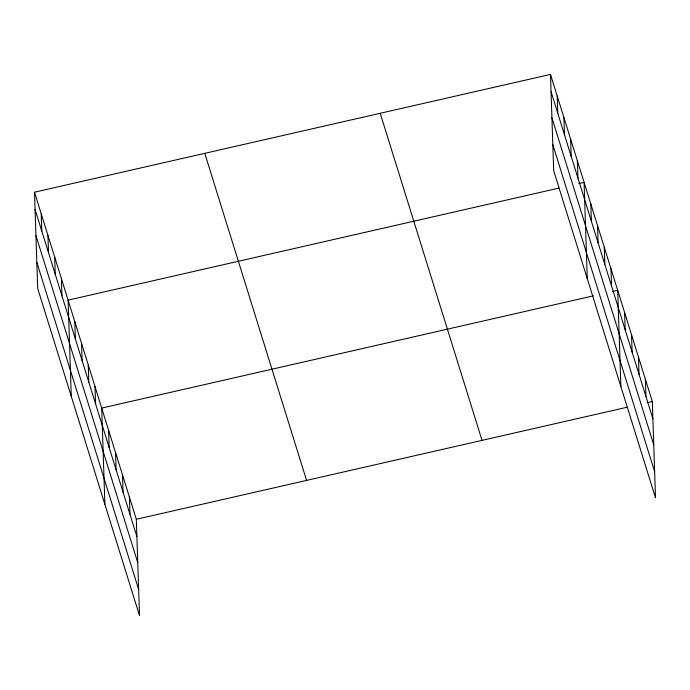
<?xml version="1.0" encoding="UTF-8"?>
<svg xmlns="http://www.w3.org/2000/svg" width="690" height="690" viewBox="0 0 690 690"><rect width="100%" height="100%" fill="white"/><g stroke="black" fill="none" stroke-linecap="round" stroke-linejoin="round"><path stroke-width="1.03" d="M34.5 192.2L136.318 519.277L139.509 615.584L37.691 288.506L34.5 192.2L550.491 74.416L652.309 401.494L655.5 497.8L553.682 170.723L550.491 74.416M558.866 188.111L68.103 300.133L71.294 396.44M578.832 183.557L584.085 182.358L587.285 278.656M593.512 295.812L101.697 408.075L104.897 504.373M612.435 291.49L617.688 290.292L620.879 386.598M136.318 519.277L627.081 407.255M647.048 402.693L652.309 401.494M551.06 91.692L652.878 418.77M551.922 117.774L653.741 444.852M552.819 144.641L654.638 471.719M380.216 113.289L482.025 440.367M204.775 153.335L306.593 480.413M35.069 209.475L136.887 536.553M35.94 235.557L137.758 562.635M36.829 262.424L138.647 589.502M645.383 379.259L645.952 396.534M638.457 357.015L639.035 374.291M631.531 334.771L632.109 352.047M624.614 312.536L625.183 329.811M610.969 268.703L611.538 285.979M604.25 247.115L604.82 264.391M597.531 225.527L598.101 242.802M590.804 203.938L591.382 221.214M577.366 160.77L577.944 178.046M570.647 139.182L571.216 156.458M563.928 117.593L564.498 134.869M557.21 96.005L557.779 113.281M129.392 497.033L129.97 514.309M122.466 474.798L123.044 492.074M115.549 452.554L116.118 469.83M108.623 430.31L109.192 447.586M94.979 386.486L95.556 403.762M88.26 364.898L88.829 382.174M81.541 343.31L82.11 360.585M74.822 321.721L75.391 338.997M61.384 278.544L61.953 295.82M54.657 256.956L55.235 274.24M47.938 235.376L48.516 252.652M41.219 213.788L41.797 231.064"/></g></svg>
